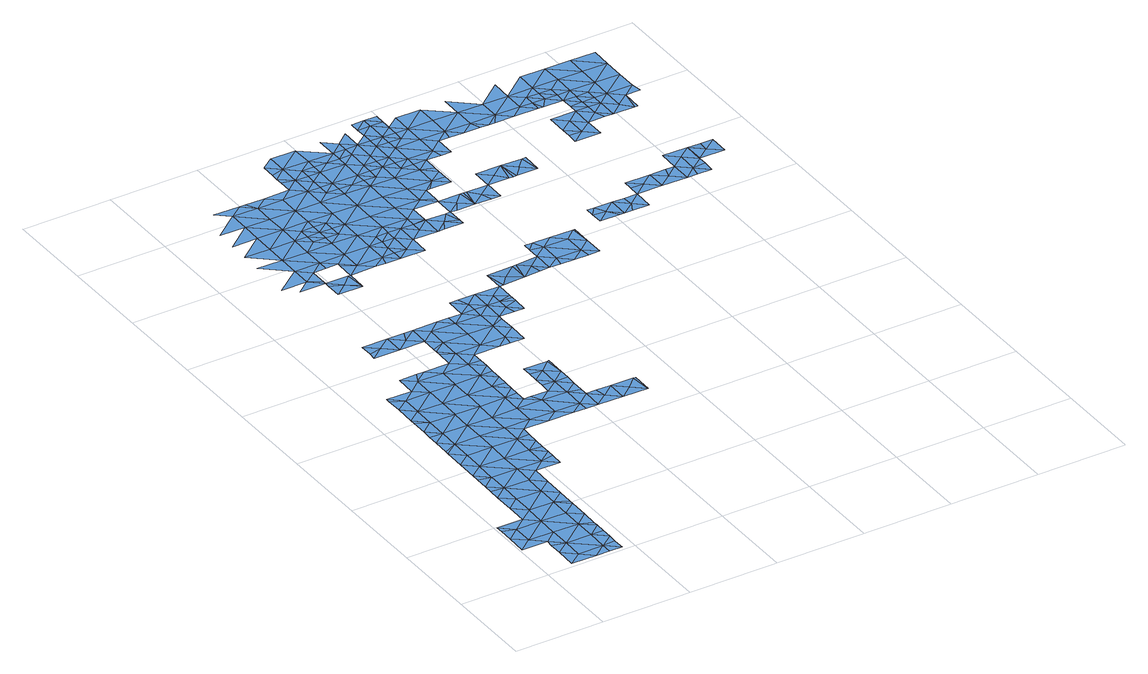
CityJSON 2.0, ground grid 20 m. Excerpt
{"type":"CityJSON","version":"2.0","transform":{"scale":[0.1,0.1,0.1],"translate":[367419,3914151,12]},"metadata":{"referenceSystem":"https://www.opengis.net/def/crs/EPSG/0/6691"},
"CityObjects":{
"waterbody1":{"type":"WaterBody","attributes":{"name":"9","class":"1140","function":"1","WaterBodyRiverFloodingRiskAttribute.description":"5","WaterBodyRiverFloodingRiskAttribute.rankOrg":"1","WaterBodyRiverFloodingRiskAttribute.adminType":"2","WaterBodyRiverFloodingRiskAttribute.scale":"L1"},"geometry":[{"type":"MultiSurface","lod":"1","boundaries":[[[0,1,2]],[[3,4,5]],[[6,7,8]],[[6,9,10]],[[11,10,12]],[[13,14,15]],[[11,16,17]],[[16,18,17]],[[19,18,16]],[[20,21,22]],[[23,21,20]],[[4,24,5]],[[25,26,27]],[[26,25,28]],[[6,24,4]],[[6,8,24]],[[4,2,6]],[[4,3,2]],[[14,7,6]],[[14,6,10]],[[14,10,11]],[[14,11,15]],[[17,15,11]],[[19,29,18]],[[29,19,30]],[[31,32,33]],[[34,35,36]],[[37,38,36]],[[39,40,41]],[[42,40,43]],[[42,44,45]],[[46,47,41]],[[48,49,50]],[[51,50,49]],[[52,53,54]],[[55,56,57]],[[58,54,53]],[[3,58,2]],[[3,5,59]],[[59,60,61]],[[62,61,60]],[[63,64,65]],[[64,66,22]],[[67,57,68]],[[22,66,20]],[[63,65,69]],[[69,61,62]],[[70,71,40]],[[40,71,43]],[[43,71,72]],[[43,72,73]],[[43,73,42]],[[42,73,31]],[[74,31,73]],[[75,31,74]],[[32,31,75]],[[33,32,76]],[[33,76,77]],[[33,77,78]],[[33,78,79]],[[80,81,82]],[[80,82,83]],[[84,83,85]],[[85,83,82]],[[85,82,86]],[[87,85,86]],[[85,87,88]],[[89,90,85]],[[89,85,88]],[[91,89,88]],[[40,46,41]],[[42,46,40]],[[92,89,91]],[[46,42,45]],[[93,94,89]],[[95,49,96]],[[95,51,49]],[[51,95,97]],[[98,99,100]],[[100,99,101]],[[102,100,101]],[[100,102,12]],[[100,12,10]],[[10,103,100]],[[104,46,45]],[[14,13,7]],[[105,106,107]],[[105,107,108]],[[108,107,109]],[[107,110,109]],[[107,111,110]],[[107,112,111]],[[111,113,110]],[[113,111,114]],[[114,111,115]],[[113,114,116]],[[113,116,30]],[[19,113,30]],[[113,19,117]],[[19,118,117]],[[19,119,118]],[[16,119,19]],[[16,11,119]],[[11,12,119]],[[120,119,12]],[[120,118,119]],[[121,118,120]],[[122,121,120]],[[123,121,122]],[[123,124,121]],[[124,123,125]],[[123,126,125]],[[126,123,127]],[[122,127,123]],[[128,129,120]],[[102,128,120]],[[130,128,102]],[[131,126,127]],[[126,131,92]],[[131,132,92]],[[126,91,125]],[[91,133,125]],[[134,133,91]],[[135,136,137]],[[138,137,136]],[[138,77,137]],[[137,77,139]],[[140,139,77]],[[140,109,139]],[[139,109,141]],[[142,139,141]],[[143,144,71]],[[142,141,124]],[[124,141,117]],[[141,110,117]],[[139,142,137]],[[137,142,135]],[[135,142,145]],[[145,142,133]],[[133,142,125]],[[125,142,124]],[[117,121,124]],[[122,120,129]],[[117,118,121]],[[110,113,117]],[[141,109,110]],[[140,108,109]],[[140,146,108]],[[76,146,140]],[[146,76,147]],[[148,149,150]],[[149,151,150]],[[152,151,149]],[[151,152,153]],[[153,152,154]],[[154,152,155]],[[72,154,155]],[[154,72,156]],[[157,158,150]],[[46,104,47]],[[159,48,160]],[[160,48,50]],[[51,160,50]],[[56,52,57]],[[54,57,52]],[[57,54,68]],[[68,54,58]],[[161,162,105]],[[105,163,161]],[[146,164,163]],[[146,165,164]],[[68,58,3]],[[59,68,3]],[[61,68,59]],[[69,65,61]],[[61,65,68]],[[149,155,152]],[[166,73,155]],[[151,157,150]],[[150,158,148]],[[76,32,147]],[[165,146,147]],[[163,108,146]],[[163,105,108]],[[162,106,105]],[[112,107,106]],[[68,65,67]],[[89,92,93]],[[115,111,112]],[[67,65,64]],[[67,64,22]],[[67,22,57]],[[25,22,21]],[[167,70,35]],[[35,70,168]],[[35,168,36]],[[168,37,36]],[[40,39,168]],[[156,71,144]],[[167,143,70]],[[168,70,40]],[[156,72,71]],[[72,155,73]],[[42,31,44]],[[73,166,74]],[[44,31,33]],[[77,76,140]],[[169,78,77]],[[44,33,79]],[[169,77,138]],[[81,170,82]],[[80,83,171]],[[27,172,25]],[[28,25,21]],[[23,28,21]],[[1,103,9]],[[1,9,2]],[[6,2,9]],[[170,86,82]],[[91,88,134]],[[126,92,91]],[[97,93,92]],[[90,89,94]],[[84,85,90]],[[95,96,93]],[[93,97,95]],[[143,71,70]],[[173,174,34]],[[132,97,92]],[[130,102,101]],[[102,120,12]],[[98,100,103]],[[0,2,58]],[[0,58,175]],[[175,58,53]],[[103,10,9]],[[36,173,34]],[[38,173,36]],[[55,57,176]],[[176,25,177]],[[177,25,172]],[[55,176,178]],[[178,176,177]],[[57,22,176]],[[176,22,25]]]}]},
"waterbody2":{"type":"WaterBody","attributes":{"name":"9","class":"1140","function":"1","WaterBodyRiverFloodingRiskAttribute.description":"5","WaterBodyRiverFloodingRiskAttribute.rankOrg":"1","WaterBodyRiverFloodingRiskAttribute.adminType":"2","WaterBodyRiverFloodingRiskAttribute.scale":"L1"},"geometry":[{"type":"MultiSurface","lod":"1","boundaries":[[[179,180,181]],[[182,183,180]],[[181,184,185]],[[184,186,187]],[[180,188,181]],[[180,183,189]],[[186,190,187]],[[180,189,188]],[[191,184,181]],[[190,192,193]],[[188,191,181]],[[194,186,184]],[[188,195,191]],[[196,194,184]],[[196,184,191]],[[197,190,186]],[[198,192,199]],[[194,197,186]],[[197,192,190]],[[191,195,200]],[[201,196,191]],[[202,203,204]],[[200,201,191]],[[192,205,199]],[[203,202,200]],[[197,205,192]],[[206,194,196]],[[207,199,208]],[[209,202,204]],[[202,201,200]],[[201,210,196]],[[205,211,199]],[[212,197,194]],[[213,194,206]],[[206,196,210]],[[212,194,213]],[[208,199,211]],[[209,214,202]],[[215,208,211]],[[202,216,201]],[[217,206,210]],[[218,197,212]],[[197,219,205]],[[218,219,197]],[[220,214,209]],[[221,210,201]],[[205,219,211]],[[222,217,210]],[[218,212,223]],[[216,221,201]],[[215,211,224]],[[202,214,216]],[[225,224,211]],[[219,225,211]],[[223,226,218]],[[214,220,227]],[[222,210,221]],[[228,216,214]],[[214,227,229]],[[230,219,218]],[[228,214,229]],[[230,218,226]],[[228,231,216]],[[232,221,216]],[[233,222,221]],[[234,222,233]],[[231,232,216]],[[226,234,233]],[[235,225,219]],[[230,226,233]],[[224,225,236]],[[237,233,221]],[[238,235,219]],[[238,219,230]],[[237,221,232]],[[235,236,225]],[[239,230,233]],[[237,232,240]],[[241,239,233]],[[239,238,230]],[[241,233,237]],[[235,242,236]],[[243,236,242]],[[240,244,237]],[[245,243,242]],[[246,247,245]],[[235,238,248]],[[247,246,249]],[[246,245,242]],[[250,251,235]],[[252,241,237]],[[250,235,248]],[[244,252,237]],[[253,238,239]],[[242,235,251]],[[248,238,253]],[[254,246,242]],[[255,249,246]],[[256,254,242]],[[257,239,241]],[[256,242,251]],[[258,252,244]],[[252,257,241]],[[259,248,253]],[[260,255,246]],[[257,261,239]],[[239,262,253]],[[263,259,253]],[[264,246,254]],[[258,265,252]],[[261,262,239]],[[264,260,246]],[[262,263,253]],[[265,258,266]],[[252,267,257]],[[264,254,268]],[[252,265,267]],[[267,269,257]],[[268,270,264]],[[257,269,261]],[[271,263,262]],[[272,260,264]],[[261,273,262]],[[269,273,261]],[[272,264,270]],[[262,274,271]],[[275,269,267]],[[276,274,262]],[[277,272,270]],[[273,276,262]],[[278,269,275]],[[279,269,278]],[[273,269,279]],[[277,280,272]],[[276,281,274]],[[281,282,283]],[[284,280,277]],[[283,274,281]],[[285,286,272]],[[280,285,272]],[[273,287,276]],[[288,282,281]],[[276,289,281]],[[273,279,287]],[[287,279,290]],[[289,291,281]],[[281,292,288]],[[291,292,281]],[[276,293,289]],[[276,287,293]],[[287,290,294]],[[295,289,293]],[[294,296,287]],[[293,287,297]],[[297,287,296]],[[298,295,293]],[[299,293,297]],[[298,293,299]]]}]},
"waterbody3":{"type":"WaterBody","attributes":{"name":"9","class":"1140","function":"1","WaterBodyRiverFloodingRiskAttribute.description":"5","WaterBodyRiverFloodingRiskAttribute.rankOrg":"2","WaterBodyRiverFloodingRiskAttribute.adminType":"2","WaterBodyRiverFloodingRiskAttribute.scale":"L1"},"geometry":[{"type":"MultiSurface","lod":"1","boundaries":[[[300,301,204]],[[302,303,304]],[[302,305,303]],[[304,303,183]],[[300,183,303]],[[301,303,305]],[[301,300,303]]]}]},
"waterbody4":{"type":"WaterBody","attributes":{"name":"9","class":"1140","function":"1","WaterBodyRiverFloodingRiskAttribute.description":"5","WaterBodyRiverFloodingRiskAttribute.rankOrg":"2","WaterBodyRiverFloodingRiskAttribute.adminType":"2","WaterBodyRiverFloodingRiskAttribute.scale":"L1"},"geometry":[{"type":"MultiSurface","lod":"1","boundaries":[[[226,306,234]],[[213,217,306]],[[234,306,222]],[[217,222,306]],[[212,213,306]],[[223,212,306]],[[226,223,306]],[[213,206,217]]]}]},
"waterbody5":{"type":"WaterBody","attributes":{"name":"9","class":"1140","function":"1","WaterBodyRiverFloodingRiskAttribute.description":"5","WaterBodyRiverFloodingRiskAttribute.rankOrg":"2","WaterBodyRiverFloodingRiskAttribute.adminType":"2","WaterBodyRiverFloodingRiskAttribute.scale":"L1"},"geometry":[{"type":"MultiSurface","lod":"1","boundaries":[[[307,308,309]],[[307,309,310]],[[167,35,311]],[[311,35,310]],[[311,310,312]],[[311,312,313]],[[311,143,167]],[[174,308,34]],[[310,35,307]],[[307,35,34]],[[34,308,307]],[[311,313,143]]]}]},
"waterbody6":{"type":"WaterBody","attributes":{"name":"9","class":"1140","function":"1","WaterBodyRiverFloodingRiskAttribute.description":"5","WaterBodyRiverFloodingRiskAttribute.rankOrg":"2","WaterBodyRiverFloodingRiskAttribute.adminType":"2","WaterBodyRiverFloodingRiskAttribute.scale":"L1"},"geometry":[{"type":"MultiSurface","lod":"1","boundaries":[[[314,244,315]],[[258,244,314]],[[258,314,266]],[[266,316,317]],[[266,318,316]],[[319,320,316]],[[321,316,320]],[[321,322,317]],[[323,227,324]],[[229,227,323]],[[317,316,321]],[[318,266,314]],[[319,316,318]],[[314,315,318]],[[325,244,240]],[[324,315,323]],[[323,228,229]],[[232,231,240]],[[240,231,325]],[[231,228,325]],[[323,325,228]],[[325,323,315]],[[325,315,244]]]}]},
"waterbody7":{"type":"WaterBody","attributes":{"name":"9","class":"1140","function":"1","WaterBodyRiverFloodingRiskAttribute.description":"5","WaterBodyRiverFloodingRiskAttribute.rankOrg":"2","WaterBodyRiverFloodingRiskAttribute.adminType":"2","WaterBodyRiverFloodingRiskAttribute.scale":"L1"},"geometry":[{"type":"MultiSurface","lod":"1","boundaries":[[[250,248,326]],[[326,248,259]],[[251,250,326]],[[327,251,326]],[[256,251,327]],[[254,256,327]],[[259,263,326]],[[268,254,327]],[[328,326,263]],[[326,329,327]],[[270,268,327]],[[328,329,326]],[[271,328,263]],[[329,270,327]],[[271,274,328]],[[277,270,329]],[[274,283,328]],[[282,329,328]],[[283,282,328]],[[284,277,329]],[[284,329,282]],[[330,284,282]],[[288,330,282]],[[330,331,284]],[[331,285,280]],[[280,284,331]],[[288,292,330]],[[332,331,330]],[[333,285,331]],[[292,332,330]],[[295,334,289]],[[334,292,291]],[[291,289,334]],[[332,335,331]],[[335,336,331]],[[337,332,292]],[[334,337,292]],[[295,298,334]],[[338,332,337]],[[339,334,298]],[[337,340,338]],[[337,334,339]],[[341,339,298]],[[337,342,340]],[[337,339,342]],[[339,341,343]],[[344,345,346]],[[344,340,345]],[[340,342,345]],[[347,339,343]],[[342,339,347]],[[345,348,346]],[[349,345,342]],[[342,347,349]],[[350,349,347]],[[351,348,345]],[[352,345,349]],[[350,353,349]],[[351,345,352]],[[353,354,349]],[[355,351,352]],[[352,349,355]],[[356,354,353]],[[355,349,354]],[[357,354,356]],[[358,354,357]],[[355,354,358]],[[359,358,357]],[[355,360,361]],[[355,358,360]],[[359,362,358]],[[363,358,362]],[[360,358,364]],[[364,358,363]],[[363,362,365]],[[360,364,366]],[[367,368,363]],[[367,363,365]],[[364,363,368]],[[364,368,369]],[[368,370,369]],[[364,369,371]],[[372,373,374]],[[375,373,372]],[[370,376,369]],[[377,374,373]],[[375,378,373]],[[379,380,376]],[[379,381,380]],[[381,382,380]],[[377,373,383]],[[369,376,384]],[[373,378,383]],[[371,369,385]],[[376,380,384]],[[382,386,380]],[[369,384,385]],[[378,387,383]],[[386,388,380]],[[380,388,384]],[[378,389,387]],[[390,391,386]],[[390,383,391]],[[383,387,391]],[[391,388,386]],[[384,392,385]],[[389,393,387]],[[394,393,389]],[[391,387,393]],[[384,388,392]],[[385,392,395]],[[391,393,396]],[[397,396,393]],[[388,391,398]],[[388,399,392]],[[391,396,398]],[[392,399,395]],[[388,398,399]],[[399,400,395]]]}]},
"waterbody8":{"type":"WaterBody","attributes":{"name":"9","class":"1140","function":"1","WaterBodyRiverFloodingRiskAttribute.description":"5","WaterBodyRiverFloodingRiskAttribute.rankOrg":"2","WaterBodyRiverFloodingRiskAttribute.adminType":"2","WaterBodyRiverFloodingRiskAttribute.scale":"L1"},"geometry":[{"type":"MultiSurface","lod":"1","boundaries":[[[401,402,403]],[[402,404,403]],[[405,401,403]],[[402,406,407]],[[408,409,410]],[[411,410,412]],[[411,412,413]],[[411,413,309]],[[414,415,405]],[[416,415,414]],[[416,414,417]],[[409,408,418]],[[418,408,419]],[[420,419,408]],[[412,421,413]],[[410,421,412]],[[409,421,410]],[[422,406,423]],[[419,424,418]],[[425,424,419]],[[418,424,415]],[[406,422,407]],[[401,406,402]],[[415,406,401]],[[406,415,424]],[[423,406,424]],[[423,424,425]],[[418,415,416]],[[405,415,401]],[[408,410,420]]]}]},
"waterbody9":{"type":"WaterBody","attributes":{"name":"9","class":"1140","function":"1","WaterBodyRiverFloodingRiskAttribute.description":"5","WaterBodyRiverFloodingRiskAttribute.rankOrg":"2","WaterBodyRiverFloodingRiskAttribute.adminType":"2","WaterBodyRiverFloodingRiskAttribute.scale":"L1"},"geometry":[{"type":"MultiSurface","lod":"1","boundaries":[[[426,427,428]],[[426,428,429]],[[430,429,428]],[[431,430,428]],[[431,428,427]],[[432,430,433]],[[432,275,322]],[[275,432,433]],[[434,433,430]],[[435,432,322]],[[432,435,430]],[[434,430,431]]]}]},
"waterbody10":{"type":"WaterBody","attributes":{"name":"9","class":"1140","function":"1","WaterBodyRiverFloodingRiskAttribute.description":"5","WaterBodyRiverFloodingRiskAttribute.rankOrg":"1","WaterBodyRiverFloodingRiskAttribute.adminType":"2","WaterBodyRiverFloodingRiskAttribute.scale":"L1"},"geometry":[{"type":"MultiSurface","lod":"1","boundaries":[[[436,437,336]],[[335,332,436]],[[335,436,336]],[[438,439,437]],[[439,440,437]],[[438,441,439]],[[438,437,346]],[[340,344,436]],[[338,340,436]],[[338,436,332]],[[440,336,437]],[[344,346,436]],[[439,442,440]],[[346,437,436]]]}]},
"waterbody11":{"type":"WaterBody","attributes":{"name":"9","class":"1140","function":"1","WaterBodyRiverFloodingRiskAttribute.description":"5","WaterBodyRiverFloodingRiskAttribute.rankOrg":"1","WaterBodyRiverFloodingRiskAttribute.adminType":"2","WaterBodyRiverFloodingRiskAttribute.scale":"L1"},"geometry":[{"type":"MultiSurface","lod":"1","boundaries":[[[443,444,445]],[[446,445,447]],[[427,447,448]],[[445,448,447]],[[443,445,446]],[[443,449,444]],[[445,450,448]],[[451,449,452]],[[450,427,448]],[[451,444,449]],[[445,444,451]]]}]},
"waterbody12":{"type":"WaterBody","attributes":{"name":"9","class":"1140","function":"1","WaterBodyRiverFloodingRiskAttribute.description":"5","WaterBodyRiverFloodingRiskAttribute.rankOrg":"2","WaterBodyRiverFloodingRiskAttribute.adminType":"2","WaterBodyRiverFloodingRiskAttribute.scale":"L1"},"geometry":[{"type":"MultiSurface","lod":"1","boundaries":[[[453,454,455]],[[456,457,458]],[[459,454,460]],[[456,461,459]],[[456,459,460]],[[456,460,457]],[[454,462,455]],[[463,454,459]],[[460,454,453]],[[458,464,456]],[[461,456,464]],[[458,457,465]],[[463,462,454]]]}]},
"waterbody13":{"type":"WaterBody","attributes":{"name":"9","class":"1140","function":"1","WaterBodyRiverFloodingRiskAttribute.description":"5","WaterBodyRiverFloodingRiskAttribute.rankOrg":"1","WaterBodyRiverFloodingRiskAttribute.adminType":"2","WaterBodyRiverFloodingRiskAttribute.scale":"L1"},"geometry":[{"type":"MultiSurface","lod":"1","boundaries":[[[466,467,468]],[[467,469,468]],[[470,467,466]],[[471,469,374]],[[469,372,374]],[[468,469,471]],[[469,467,372]],[[472,372,467]],[[470,472,467]]]}]},
"waterbody14":{"type":"WaterBody","attributes":{"name":"9","class":"1140","function":"1","WaterBodyRiverFloodingRiskAttribute.description":"5","WaterBodyRiverFloodingRiskAttribute.rankOrg":"2","WaterBodyRiverFloodingRiskAttribute.adminType":"2","WaterBodyRiverFloodingRiskAttribute.scale":"L1"},"geometry":[{"type":"MultiSurface","lod":"1","boundaries":[[[473,474,475]],[[476,474,477]],[[477,474,478]],[[479,477,478]],[[480,481,482]],[[482,481,483]],[[483,481,484]],[[485,486,487]],[[488,487,486]],[[479,455,477]],[[484,481,489]],[[488,484,489]],[[490,491,486]],[[486,492,490]],[[492,486,493]],[[493,475,476]],[[489,487,488]],[[491,488,486]],[[485,493,486]],[[476,475,474]],[[455,476,477]],[[475,493,485]],[[494,487,489]],[[494,485,487]],[[473,475,485]],[[489,481,480]]]}]},
"waterbody15":{"type":"WaterBody","attributes":{"name":"9","class":"1140","function":"1","WaterBodyRiverFloodingRiskAttribute.description":"5","WaterBodyRiverFloodingRiskAttribute.rankOrg":"1","WaterBodyRiverFloodingRiskAttribute.adminType":"2","WaterBodyRiverFloodingRiskAttribute.scale":"L1"},"geometry":[{"type":"MultiSurface","lod":"1","boundaries":[[[379,495,381]],[[367,495,368]],[[367,496,495]],[[496,367,365]],[[370,368,495]],[[370,379,376]],[[496,381,495]],[[495,379,370]]]}]},
"waterbody16":{"type":"WaterBody","attributes":{"name":"9","class":"1140","function":"1","WaterBodyRiverFloodingRiskAttribute.description":"5","WaterBodyRiverFloodingRiskAttribute.rankOrg":"1","WaterBodyRiverFloodingRiskAttribute.adminType":"2","WaterBodyRiverFloodingRiskAttribute.scale":"L1"},"geometry":[{"type":"MultiSurface","lod":"1","boundaries":[[[390,382,497]],[[377,497,498]],[[374,377,498]],[[377,383,497]],[[497,383,390]],[[381,498,497]],[[497,382,381]],[[390,386,382]]]}]}
},
"vertices":[
[179,240,2],[180,286,2],[151,264,2],[94,218,2],[94,265,2],[66,242,2],[95,311,2],[67,334,2],[67,315,2],[152,310,2],[153,356,2],[97,403,2],[153,402,2],[68,364,2],[96,357,2],[68,381,2],[97,449,2],[68,427,2],[69,473,2],[98,496,2],[63,57,2],[91,34,2],[92,80,2],[62,11,2],[66,288,2],[148,33,2],[149,10,2],[176,9,2],[119,10,2],[69,482,2],[70,519,2],[272,770,4],[244,748,3],[272,724,4],[444,883,4],[416,884,4],[444,860,4],[450,837,4],[472,837,4],[415,828,4],[387,815,4],[415,791,4],[329,770,4],[330,816,4],[300,747,4],[357,746,4],[386,769,4],[414,745,4],[518,513,3],[467,513,3],[495,490,3],[467,467,3],[178,148,2],[179,194,2],[150,171,2],[177,102,2],[177,114,2],[149,125,2],[151,218,2],[65,196,2],[8,197,2],[36,173,2],[8,182,2],[7,104,2],[64,103,2],[36,127,2],[63,88,2],[92,126,2],[93,172,2],[8,150,2],[387,861,4],[330,862,4],[274,863,4],[273,817,4],[244,794,4],[244,784,4],[215,725,2],[271,678,3],[300,701,4],[300,723,4],[409,653,3],[356,654,3],[384,630,3],[412,607,3],[412,583,3],[383,584,3],[355,607,3],[355,585,3],[354,561,3],[383,538,3],[411,560,3],[326,539,3],[382,491,3],[411,514,3],[411,531,3],[439,491,3],[434,514,3],[410,468,3],[237,332,2],[238,360,2],[209,355,2],[238,378,2],[210,402,2],[181,333,2],[382,746,4],[101,680,2],[72,658,2],[100,634,2],[157,680,2],[157,633,2],[156,587,2],[99,588,2],[71,612,2],[99,542,2],[71,565,2],[71,601,2],[70,543,2],[155,541,2],[155,495,2],[154,449,2],[211,448,2],[211,494,2],[240,470,3],[268,493,3],[212,540,2],[269,539,3],[325,492,3],[296,470,3],[239,424,2],[239,449,2],[238,399,2],[353,469,3],[382,468,3],[298,562,3],[314,562,3],[298,608,3],[299,629,3],[270,632,3],[299,654,3],[214,633,2],[214,679,2],[213,586,2],[270,586,3],[359,885,4],[329,885,4],[298,588,3],[158,726,2],[187,749,2],[131,842,2],[188,841,2],[160,865,2],[189,887,2],[217,864,2],[227,887,2],[246,886,3],[245,840,3],[302,886,4],[132,888,2],[132,859,2],[524,512,3],[523,466,3],[73,704,2],[72,694,2],[129,703,2],[130,749,2],[168,749,2],[244,806,4],[388,884,4],[415,838,4],[299,679,4],[356,633,3],[413,653,3],[176,36,2],[473,870,4],[473,883,4],[179,204,2],[149,79,2],[177,55,2],[177,80,2],
[107,1143,4],[164,1142,4],[165,1188,4],[135,1119,4],[192,1118,4],[166,1234,4],[109,1235,4],[166,1280,4],[109,1281,4],[193,1164,4],[192,1125,4],[167,1327,4],[222,1187,4],[168,1373,4],[110,1327,4],[223,1280,4],[221,1164,4],[222,1233,4],[224,1326,4],[111,1374,4],[168,1419,4],[250,1164,5],[278,1186,5],[278,1140,5],[250,1156,5],[249,1117,4],[224,1372,4],[251,1256,5],[140,1443,4],[197,1442,4],[306,1117,5],[279,1233,5],[225,1418,4],[252,1302,5],[251,1279,5],[335,1139,5],[211,1442,4],[335,1186,5],[279,1256,5],[281,1325,5],[281,1371,5],[329,1116,5],[336,1232,5],[308,1255,5],[280,1302,5],[254,1441,4],[282,1417,5],[309,1301,5],[363,1116,5],[363,1162,5],[363,1139,5],[337,1324,5],[364,1185,5],[364,1208,5],[337,1278,5],[308,1278,5],[339,1417,5],[311,1440,5],[393,1231,5],[338,1370,5],[394,1323,5],[392,1208,5],[393,1277,5],[339,1463,5],[311,1470,5],[421,1207,5],[311,1486,5],[340,1509,5],[312,1502,5],[367,1393,5],[312,1533,5],[367,1416,5],[367,1439,5],[450,1230,5],[395,1370,5],[368,1485,5],[341,1555,5],[368,1462,5],[450,1276,5],[449,1207,5],[395,1393,5],[397,1554,5],[451,1322,5],[452,1369,5],[424,1392,5],[397,1508,5],[478,1211,5],[478,1207,5],[478,1253,5],[396,1485,5],[507,1275,5],[425,1485,5],[452,1392,5],[454,1507,5],[508,1322,5],[480,1391,5],[535,1252,5],[508,1368,5],[453,1484,5],[535,1261,5],[536,1298,5],[482,1507,5],[509,1414,5],[481,1438,5],[481,1414,5],[482,1484,5],[482,1530,5],[454,1554,5],[564,1321,5],[509,1437,5],[537,1391,5],[544,1298,5],[537,1414,5],[538,1437,5],[565,1367,5],[593,1297,5],[565,1390,5],[593,1319,5],[593,1343,5],[594,1390,5],[593,1357,5],
[244,1118,4],[248,1075,4],[192,1072,4],[220,1095,4],[192,1107,4],[248,1071,4],
[280,1279,5],
[445,907,4],[473,892,4],[473,929,4],[417,930,4],[388,907,4],[379,931,4],[360,931,4],
[449,1184,5],[420,1161,5],[506,1183,5],[523,1206,5],[477,1160,5],[492,1160,5],[534,1159,5],[534,1172,5],[534,1206,5],[391,1138,5],[419,1115,5],[392,1185,5],
[395,1416,5],[396,1462,5],[452,1415,5],[453,1461,5],[510,1460,5],[510,1507,5],[538,1483,5],[511,1553,5],[566,1413,5],[539,1506,5],[539,1529,5],[566,1459,5],[567,1483,5],[623,1412,5],[595,1482,5],[628,1389,5],[623,1459,5],[651,1389,5],[596,1505,5],[624,1505,5],[596,1528,5],[651,1435,5],[625,1551,5],[680,1458,5],[675,1435,5],[681,1550,5],[681,1504,5],[708,1434,5],[737,1457,5],[738,1503,5],[746,1434,5],[765,1433,5],[794,1456,5],[779,1433,5],[794,1502,5],[738,1549,5],[822,1433,5],[850,1455,5],[851,1501,5],[878,1432,5],[852,1548,5],[879,1455,5],[879,1478,5],[908,1501,5],[908,1478,5],[909,1547,5],[934,1338,5],[963,1361,5],[935,1385,5],[972,1338,5],[936,1477,5],[963,1384,5],[991,1338,5],[936,1454,5],[964,1454,5],[935,1431,5],[964,1430,5],[991,1384,5],[965,1500,5],[965,1546,5],[992,1430,5],[1019,1360,5],[1021,1453,5],[1040,1337,5],[992,1407,5],[1020,1407,5],[1021,1499,5],[1048,1383,5],[1047,1337,5],[1022,1545,5],[1077,1406,5],[1081,1383,5],[1078,1452,5],[1078,1498,5],[1079,1544,5],
[673,996,10],[701,972,10],[698,1018,10],[702,1018,10],[645,1019,10],[673,949,10],[701,926,10],[559,951,10],[539,974,7],[530,928,7],[483,929,4],[502,952,4],[474,975,4],[606,1020,10],[616,996,10],[588,1002,10],[588,1020,10],[588,974,10],[587,928,10],[566,928,9],[531,975,6],[676,926,10],[644,927,10],[616,950,10],[612,927,10],
[648,1204,5],[649,1250,5],[620,1228,5],[628,1204,5],[591,1205,5],[600,1251,5],[563,1228,5],[585,1251,5],[592,1251,5],[548,1205,5],
[567,1506,5],[568,1552,5],[596,1551,5],[568,1575,5],[539,1552,5],[597,1575,5],[540,1575,5],
[713,1249,5],[734,1272,5],[706,1296,5],[705,1249,5],[697,1250,5],[677,1273,5],[762,1249,5],[649,1296,5],[755,1295,5],[763,1295,5],
[843,1062,10],[844,1039,10],[873,1062,10],[788,1040,10],[775,1063,10],[759,1044,10],[816,1017,10],[816,1063,10],[805,1017,10],[872,1016,10],[832,1016,10],[759,1017,10],[759,1064,10],
[877,1317,5],[905,1316,5],[877,1339,5],[906,1362,5],[876,1293,5],[878,1386,5],[933,1292,5],
[965,1107,10],[930,1107,10],[959,1084,10],[930,1061,10],[902,1085,10],[874,1108,10],[873,1087,10],[1075,1152,9],[1073,1128,10],[1102,1151,9],[1101,1105,10],[1045,1106,10],[987,1107,10],[1015,1083,10],[1016,1129,10],[1044,1106,10],[1045,1152,10],[1043,1060,10],[1044,1085,10],[1011,1060,10],[987,1060,10],[988,1153,10],
[907,1454,5],[889,1432,5],
[963,1407,5],[935,1404,5]
]}
